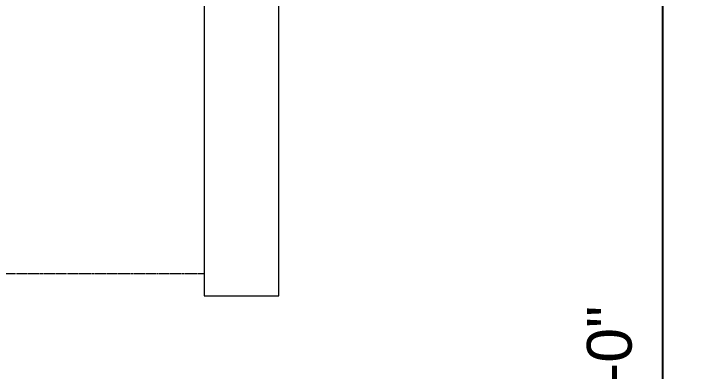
# Model space of a CAD drawing. Header units: inches. Extents: x 1913 to 24953, y -2945 to 1064.
# Drawn here: x 22731.7 to 22917.4, y -164.1 to -68.4 of the extents above; entities that cross this region are included whole.
import ezdxf

# ---------------------------------------------------------------- set-up
doc = ezdxf.new("R2010")
doc.units = ezdxf.units.IN
doc.header["$MEASUREMENT"] = 0
doc.linetypes.add('Center 1_4_', pattern=[0.53125, 0.25, -0.09375, 0.09375, -0.09375])
for name, color, linetype, lineweight in [('A-ANNO-DIMS', 211, 'Continuous', 9), ('A-DETL-CNTR', 5, 'Center 1_4_', 9), ('A-WALL', 113, 'Continuous', 13)]:
    doc.layers.add(name, color=color, linetype=linetype, lineweight=lineweight)
doc.styles.add('Arial', font='arial.ttf', dxfattribs={"height": 12})
doc.dimstyles.new('Linear_-_3_32__Arial', dxfattribs={"dimscale": 12, "dimtxt": 12.243113, "dimasz": 1.333333, "dimexe": 1, "dimexo": 0.666667, "dimgap": 0.666667, "dimtad": 1, "dimdec": 5, "dimrnd": 0.03125, "dimzin": 1, "dimdsep": 46, "dimlunit": 4, "dimtxsty": 'Arial', "dimblk1": 'OBLIQUE', "dimblk2": 'OBLIQUE', "dimsah": 1, "dimcen": 0.09, "dimdle": 1, "dimazin": 0, "dimtfac": 1, "dimtdec": 4, "dimtix": 1, "dimtmove": 0, "dimatfit": 3, "dimfxl": 1, "dimtvp": 1, "dimtfill": 1, "dimfrac": 2, "dimtolj": 1, "dimtzin": 0, "dimarcsym": 2})

# ---------------------------------------------------------------- blocks, each defined once
blk = doc.blocks.new('_Oblique')
at = {"color": 0, "linetype": 'ByBlock', "lineweight": -2}
blk.add_line((-0.5, -0.5), (0.5, 0.5), dxfattribs=at)
blk = doc.blocks.new('*D788')
at = {"layer": 'A-ANNO-DIMS', "color": 0, "lineweight": -2, "transparency": 16777216}
for p, q in [((22905.44, -41.96), (22905.44, -293.96)), ((22884.72, -53.96), (22917.44, -53.96)), ((22908.75, -281.96), (22893.44, -281.96))]:
    blk.add_line(p, q, dxfattribs=at)
at = {"layer": 'Defpoints', "color": 0, "lineweight": 0, "transparency": 16777216}
for p in [(22876.72, -53.96), (22905.44, -281.96), (22916.75, -281.96)]:
    blk.add_point(p, dxfattribs=at)
at = {"layer": 'A-ANNO-DIMS', "color": 0, "lineweight": -2, "transparency": 16777216, "xscale": 16, "yscale": 16, "zscale": 16}
for p, rotation in [((22905.44, -53.96), 90), ((22905.44, -281.96), 270)]:
    blk.add_blockref('_Oblique', p, dxfattribs=dict(at, rotation=rotation))
at = {"layer": 'A-ANNO-DIMS', "color": 0, "lineweight": 0, "transparency": 16777216, "insert": (22891.31, -167.96), "char_height": 12, "width": 62.3834, "attachment_point": 5, "rotation": 90, "style": 'Arial'}
blk.add_mtext('\\A1;19\'-0"', dxfattribs=at)

msp = doc.modelspace()

# ---------------------------------------------------------------- linework, layer by layer
at = {"layer": 'A-DETL-CNTR', "lineweight": 0}
msp.add_line((22540.725, -137.956342), (22782.725, -137.956342), dxfattribs=at)
at = {"layer": 'A-WALL', "lineweight": 0}
for p, q in [((22782.725, -58.956342), (22782.725, -143.956342)), ((22802.725, -143.956342), (22802.725, -58.956342)), ((22782.725, -143.956342), (22802.725, -143.956342))]:
    msp.add_line(p, q, dxfattribs=at)

# ---------------------------------------------------------------- dimensions: what is measured, and where the dimension line sits
at = {"layer": 'A-ANNO-DIMS', "color": 1, "lineweight": 0}
dim = msp.add_linear_dim(base=(22905.435935, -281.956342), p1=(22876.725, -53.956342), p2=(22916.749644, -281.956342), angle=90, dimstyle='Linear_-_3_32__Arial', override={"dimpost": '<>', "dimfxl": 60, "dimtfill": 0}, dxfattribs=at)
dim.commit()
dim.dimension.update_dxf_attribs({"geometry": '*D788', "text_midpoint": (22891.30906, -167.956342)})

doc.saveas('drawing.dxf')
